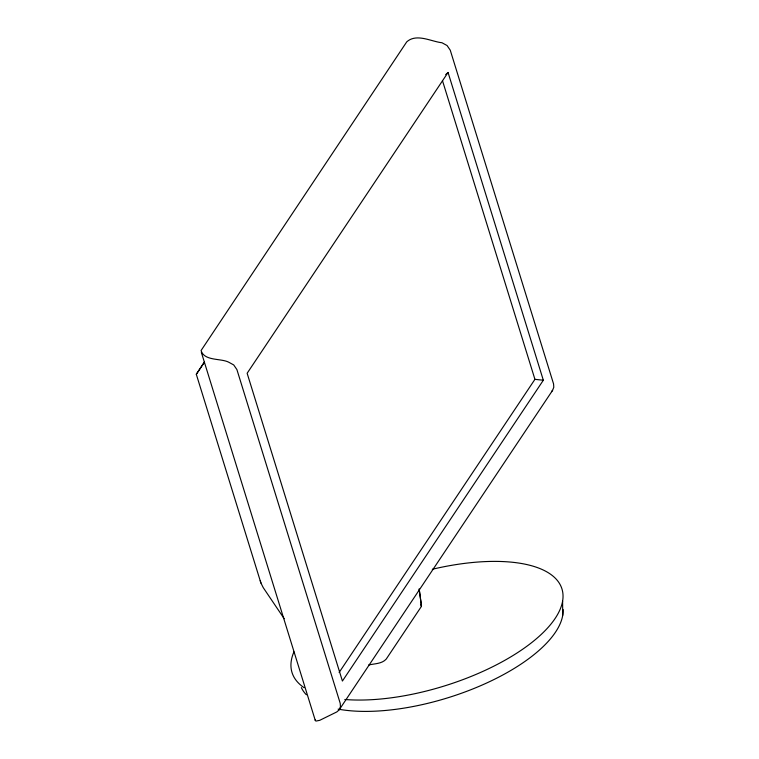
<?xml version="1.0" encoding="UTF-8"?>
<svg xmlns="http://www.w3.org/2000/svg" width="759" height="759" viewBox="0 0 759 759"><rect width="100%" height="100%" fill="white"/><g stroke="black" fill="none" stroke-linecap="round" stroke-linejoin="round"><path stroke-width="1.14" d="M339.216 709.798L340.449 706.667L340.222 703.337L236.903 369.586L233.715 364.937L228.611 362.147C220.632 358.125 204.427 361.256 201.059 350.554L406.748 41.849C416.549 33.064 431.169 41.574 441.956 42.741L447.06 45.531L450.248 50.17L553.567 383.931L553.795 387.251L552.561 390.382L339.216 709.798L336.873 711.895L319.719 720.329L316.133 721.05L315.336 720.595L201.344 352.347M284.208 618.718L263.269 587.675L260.916 583.016L196.306 374.291L204.446 361.977M204.399 362.176L196.306 374.291M448.057 72.466L247.14 373.267L342.413 681.051L543.33 380.24L448.057 72.466L445.685 74.638M339.131 672.483L534.934 379.339L442.44 80.539M551.499 391.606L552.561 390.382M368.646 664.998C374.472 663.575 381.862 663.964 386.236 659.078L421.122 606.849L421.008 604.629M534.934 379.339L543.33 380.24M260.242 580.635L260.916 583.016M419.167 588.842L421.482 606.033L419.215 589.591M315.298 719.617L315.336 720.595M562.609 601.137L562.694 615.454M432.307 569.269A141.288 57.921 -17.2 0 1 555.076 618.528A141.288 57.921 -17.2 0 1 344.804 699.485M304.112 687.692A141.288 57.921 -17.2 0 1 293.942 651.867M563.093 609.496A137.056 56.185 -17.2 0 1 483.113 684.609A137.056 56.185 -17.2 0 1 338.134 709.115M306.37 694.779A137.056 56.185 -17.2 0 1 301.351 687.607"/></g></svg>
